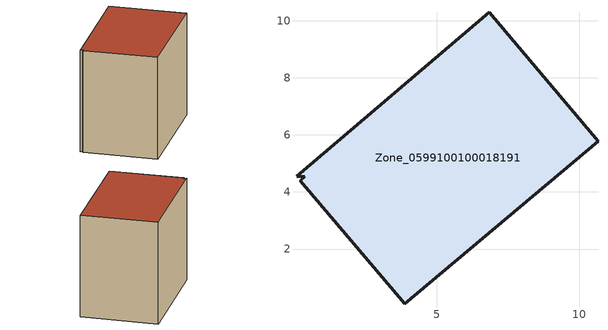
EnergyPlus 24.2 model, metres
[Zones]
Zone_0599100100018191
 floor ground (C_G): 0.38,4.54 0.09,4.56 6.85,10.31 10.66,5.78 3.88,0.07 0.22,4.4 z0
 wall outside (C_F): 3.88,0.07 10.66,5.78 6.85,10.31 0.09,4.56 0.38,4.54 0.22,4.4 3.88,0.07 z0:8.03
 roof outside (C_R): 0.09,4.56 0.38,4.54 0.22,4.4 3.88,0.07 10.66,5.78 6.85,10.31 z8.03
[BUILDING]
Pand.0599100100018191: North Axis=0; Terrain=City; Loads Convergence Tolerance Value=0.04; Temperature Convergence Tolerance Value=0.4; Solar Distribution=FullExterior; Maximum Number of Warmup Days=25; Minimum Number of Warmup Days=1
[Site:Location]
Rotterdam.The.Hague.AP_ZH_NLD Design_Conditions: Latitude=51.96; Longitude=4.45; Time Zone=1; Elevation=-4.5
[SITE:GROUNDTEMPERATURE:BUILDINGSURFACE]
18, 18, 18, 18, 18, 18, 18, 18, 18, 18, 18, 18
[MATERIAL] Thermal Absorptance=0.9; Solar Absorptance=0.7; Visible Absorptance=0.7
Name | Roughness | Thickness | Conductivity | Density | Specific Heat
G.TC.2015-2018 | MediumSmooth | 0.15 | 0.0428571 | 540 | 1210
F.TC.2015-2018 | Rough | 0.3 | 0.0666667 | 1920 | 840
R.TC.2015-2018 | MediumRough | 0.2 | 0.0333333 | 1500 | 1000
[CONSTRUCTION]
C_G: G.TC.2015-2018
C_F: F.TC.2015-2018
C_R: R.TC.2015-2018
[ZONE]
Zone_0599100100018191: Type=1; Multiplier=1; Ceiling Height=Autocalculate; Volume=Autocalculate; Floor Area=autocalculate; Part of Total Floor Area=Yes
[ZONEINFILTRATION:DESIGNFLOWRATE]
Infil_Zone_0599100100018191: Zone or ZoneList or Space or SpaceList=Zone_0599100100018191; Schedule=AlwaysOn; Design Flow Rate Calculation Method=Flow/Area; Flow Rate per Floor Area=0.0015; Constant Term Coefficient=1; Temperature Term Coefficient=0; Velocity Term Coefficient=0; Velocity Squared Term Coefficient=0
[HVACTEMPLATE:ZONE:IDEALLOADSAIRSYSTEM]
Zone_0599100100018191: Maximum Heating Supply Air Temperature=50; Minimum Cooling Supply Air Temperature=13; Maximum Heating Supply Air Humidity Ratio=0.0156; Minimum Cooling Supply Air Humidity Ratio=0.0077; Heating Limit=NoLimit; Cooling Limit=NoLimit; Dehumidification Control Type=ConstantSensibleHeatRatio; Cooling Sensible Heat Ratio=0.7; Dehumidification Setpoint=60; Humidification Control Type=None; Humidification Setpoint=30; Outdoor Air Method=None; Outdoor Air Flow Rate per Person=0.00944; Outdoor Air Flow Rate per Zone Floor Area=0; Outdoor Air Flow Rate per Zone=0; Demand Controlled Ventilation Type=None; Outdoor Air Economizer Type=NoEconomizer; Heat Recovery Type=None; Sensible Heat Recovery Effectiveness=0.7; Latent Heat Recovery Effectiveness=0.65
[ZONECONTROL:THERMOSTAT]
ThermostatControl_Zone_0599100100018191: Zone or ZoneList=Zone_0599100100018191; Control Type Schedule=DualSetpointControlType; Control 1=Thermostat_Zone_0599100100018191; Temperature Difference Between Cutout And Setpoint=0
[THERMOSTATSETPOINT:DUALSETPOINT]
Thermostat_Zone_0599100100018191: Heating Setpoint Temperature Schedule=HeatingSetpoint_Zone_0599100100018191; Cooling Setpoint Temperature Schedule=CoolingSetpoint_Zone_0599100100018191
[SCHEDULE:COMPACT]
HeatingSetpoint_Zone_0599100100018191: Through: 12/31, For: AllDays, Until: 24:00, 21
CoolingSetpoint_Zone_0599100100018191: Through: 12/31, For: AllDays, Until: 24:00, 24
DualSetpointControlType: Through: 12/31, For: AllDays, Until: 24:00, 4
AlwaysOn: Through: 12/31, For: AllDays, Until: 24:00, 1
